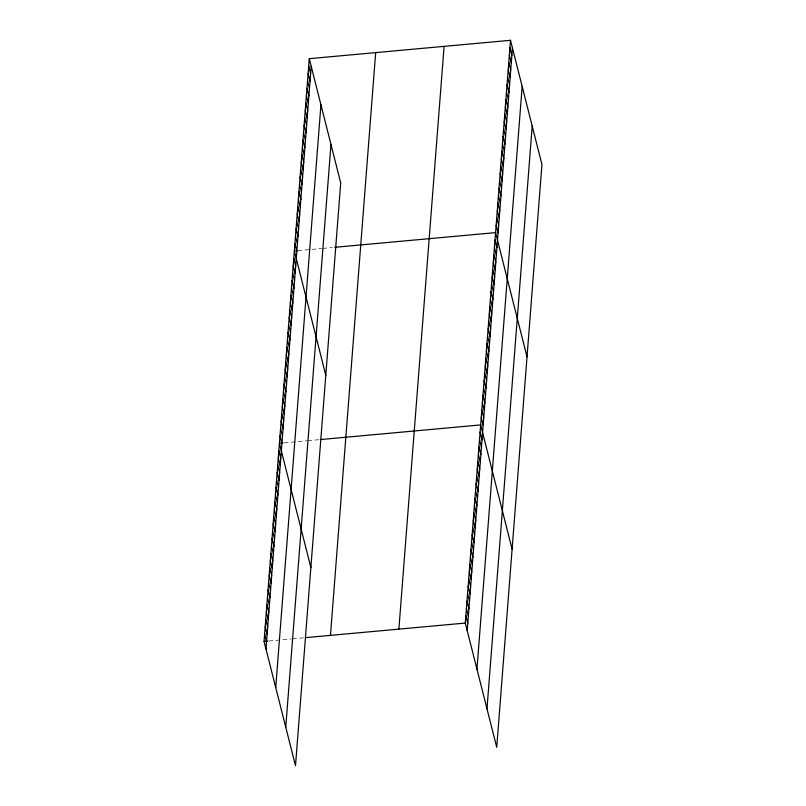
<?xml version="1.0" encoding="UTF-8"?>
<svg xmlns="http://www.w3.org/2000/svg" width="806" height="806" viewBox="0 0 806 806"><rect width="100%" height="100%" fill="white"/><g stroke="black" fill="none" stroke-linecap="round" stroke-linejoin="round"><path stroke-width="0.6" stroke-dasharray="4.03 3.02" d="M297.908 250.666L321.624 248.5M322.813 248.389L332.294 247.523M284.175 442.867L306.703 440.811M307.892 440.701L319.75 439.623M268.801 641.012L291.329 638.946M292.518 638.846L304.376 637.758"/><path stroke-width="1.21" d="M309.272 58.677L340.716 182.942L295.5 765.7L264.056 641.445L309.272 58.677L510.5 40.3L541.944 164.555L496.728 747.323L465.284 623.058L510.5 40.3M265.98 649.052L311.197 66.293M275.723 687.548L320.939 104.79M285.757 727.203L330.974 144.445M330.46 635.38L375.677 52.612M398.879 629.123L444.096 46.365M467.208 630.675L512.435 47.907M476.951 669.161L522.167 86.403M486.985 708.827L532.202 126.068M296.719 250.777L294.351 250.988L325.795 375.253M334.671 247.311L495.579 232.612L527.023 356.867M282.987 442.978L279.43 443.3L310.874 567.565M320.929 439.512L480.658 424.923L512.102 549.178M264.056 641.445L267.612 641.113M305.555 637.647L465.284 623.058M509.926 47.695L511.86 55.312M509.352 55.09L511.286 62.707M508.788 62.485L510.712 70.102M508.213 69.89L510.138 77.497M507.639 77.285L509.563 84.892M507.065 84.68L508.989 92.287M506.49 92.075L508.415 99.692M505.916 99.47L507.84 107.087M505.342 106.866L507.266 114.482M504.768 114.271L506.692 121.877M504.193 121.666L506.118 129.272M503.619 129.061L505.543 136.667M503.045 136.456L504.969 144.062M502.47 143.851L504.395 151.468M501.896 151.246L503.821 158.863M501.322 158.641L503.246 166.258M500.748 166.046L502.672 173.653M500.173 173.441L502.098 181.048M499.599 180.836L501.523 188.443M499.025 188.231L500.949 195.838M498.451 195.626L500.375 203.243M497.876 203.021L499.801 210.638M497.302 210.416L499.226 218.033M496.728 217.822L498.652 225.428M496.153 225.217L498.078 232.823M495.005 240.007L496.929 247.623M494.431 247.402L496.365 255.018M493.856 254.797L495.791 262.413M493.282 262.202L495.216 269.809M492.708 269.597L494.642 277.204M492.134 276.992L494.068 284.599M491.569 284.387L493.494 291.994M490.995 291.782L492.919 299.399M490.421 299.177L492.345 306.794M489.846 306.572L491.771 314.189M489.272 313.977L491.197 321.584M488.698 321.372L490.622 328.979M488.124 328.767L490.048 336.374M487.549 336.162L489.474 343.769M486.975 343.558L488.899 351.174M486.401 350.953L488.325 358.569M485.827 358.348L487.751 365.964M485.252 365.753L487.177 373.359M484.678 373.148L486.602 380.754M484.104 380.543L486.028 388.149M483.529 387.938L485.454 395.555M482.955 395.333L484.88 402.95M482.381 402.728L484.305 410.345M481.807 410.133L483.731 417.74M481.232 417.528L483.157 425.135M480.094 432.258L482.018 439.875M479.52 439.602L481.444 447.209M478.955 446.937L480.88 454.544M478.381 454.272L480.305 461.888M477.817 461.616L479.741 469.223M477.243 468.951L479.167 476.568M476.668 476.296L478.603 483.902M476.104 483.63L478.029 491.237M475.53 490.965L477.464 498.582M474.966 498.31L476.89 505.916M474.391 505.644L476.326 513.261M473.827 512.979L475.752 520.595M473.253 520.323L475.187 527.93M472.689 527.658L474.613 535.275M472.115 535.003L474.039 542.609M471.55 542.337L473.475 549.944M470.976 549.672L472.9 557.289M470.412 557.017L472.336 564.623M469.838 564.351L471.762 571.968M469.273 571.696L471.198 579.302M468.699 579.03L470.623 586.637M468.135 586.365L470.059 593.982M467.561 593.71L469.485 601.316M466.996 601.044L468.921 608.651M466.422 608.379L468.346 615.996M465.858 615.724L467.782 623.33M308.698 66.082L310.622 73.689M308.124 73.477L310.048 81.084M307.549 80.872L309.474 88.479M306.975 88.267L308.9 95.884M306.401 95.662L308.325 103.279M305.827 103.057L307.751 110.674M305.252 110.462L307.177 118.069M304.678 117.857L306.612 125.464M304.104 125.252L306.038 132.859M303.53 132.647L305.464 140.254M302.955 140.043L304.89 147.659M302.381 147.438L304.315 155.054M301.817 154.833L303.741 162.449M301.243 162.238L303.167 169.844M300.668 169.633L302.593 177.239M300.094 177.028L302.018 184.634M299.52 184.423L301.444 192.03M298.945 191.818L300.87 199.435M298.371 199.213L300.295 206.83M297.797 206.608L299.721 214.225M297.223 214.013L299.147 221.62M296.648 221.408L298.573 229.015M296.074 228.803L297.998 236.41M295.5 236.198L297.424 243.815M294.925 243.593L296.85 251.21M293.777 258.394L295.701 266M293.203 265.789L295.127 273.395M292.628 273.184L294.553 280.79M292.054 280.579L293.978 288.185M291.48 287.974L293.404 295.59M290.906 295.369L292.83 302.985M290.331 302.764L292.256 310.381M289.757 310.169L291.681 317.776M289.183 317.564L291.107 325.171M288.608 324.959L290.533 332.566M288.034 332.354L289.959 339.971M287.46 339.749L289.384 347.366M286.886 347.144L288.82 354.761M286.311 354.549L288.246 362.156M285.737 361.944L287.671 369.551M285.163 369.339L287.097 376.946M284.589 376.734L286.523 384.341M284.024 384.13L285.949 391.746M283.45 391.525L285.374 399.141M282.876 398.92L284.8 406.536M282.302 406.325L284.226 413.931M281.727 413.72L283.652 421.326M281.153 421.115L283.077 428.721M280.579 428.51L282.503 436.117M280.004 435.905L281.929 443.522M278.856 450.645L280.78 458.251M278.292 457.979L280.216 465.596M277.717 465.314L279.642 472.931M277.153 472.659L279.078 480.265M276.579 479.993L278.503 487.61M276.015 487.338L277.939 494.944M275.44 494.672L277.365 502.279M274.876 502.007L276.801 509.624M274.302 509.352L276.226 516.958M273.738 516.686L275.662 524.303M273.163 524.031L275.088 531.638M272.599 531.366L274.524 538.972M272.025 538.7L273.949 546.317M271.461 546.045L273.385 553.651M270.887 553.379L272.811 560.996M270.312 560.714L272.247 568.331M269.748 568.059L271.672 575.665M269.174 575.393L271.108 583.01M268.61 582.738L270.534 590.345M268.035 590.073L269.97 597.679M267.471 597.407L269.395 605.024M266.897 604.752L268.831 612.358M266.333 612.086L268.257 619.703M265.758 619.431L267.683 627.038M265.194 626.766L267.118 634.372M264.62 634.1L266.544 641.717"/></g></svg>
